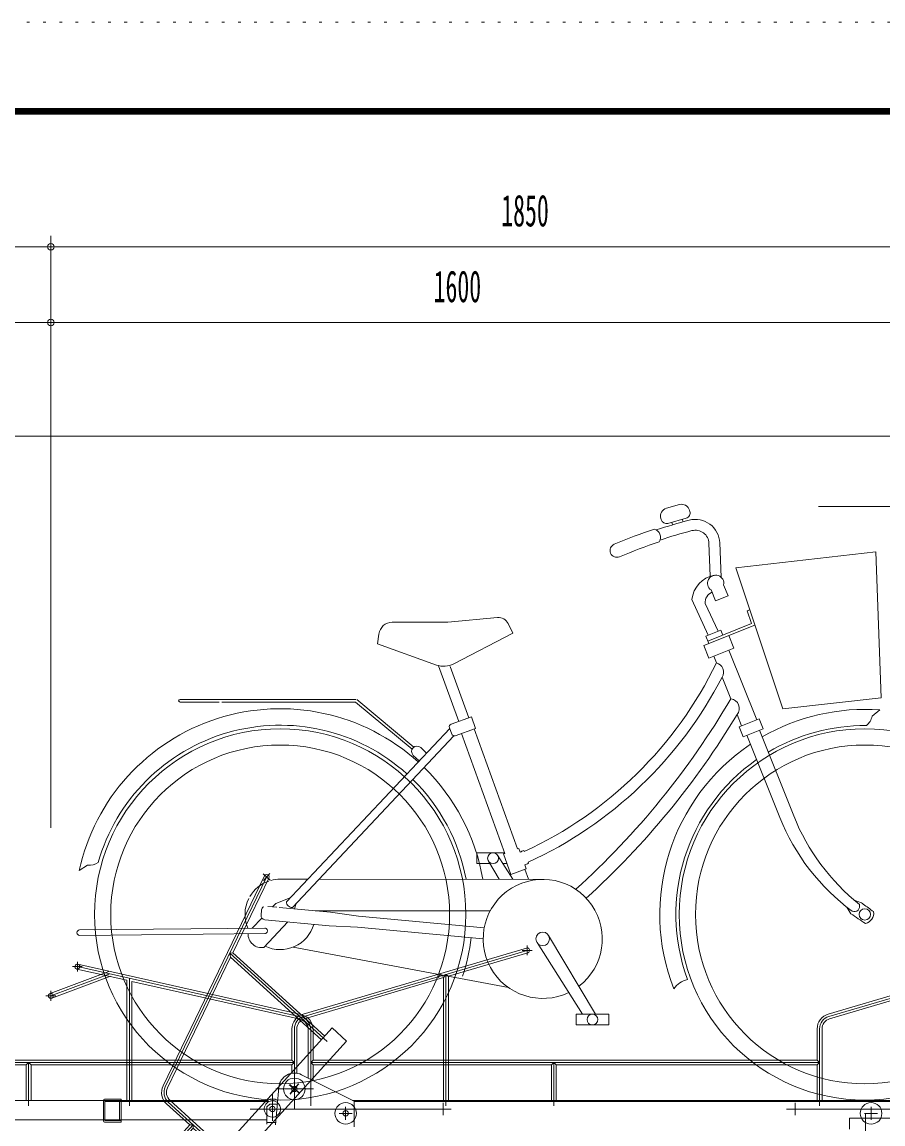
# Model space of a CAD drawing. Units: millimetres, scale not verified. Extents: x -5940 to 5940, y -4200 to 4200.
# Drawn here: x 1221 to 2811, y 2164 to 4200 of the extents above; entities that cross this region are included whole.
import ezdxf
from ezdxf.enums import TextEntityAlignment as Align

# ---------------------------------------------------------------- set-up
doc = ezdxf.new("R2010")
doc.units = ezdxf.units.MM
doc.header["$LTSCALE"] = 10
doc.linetypes.add('USER1', pattern=[3, 0.5, -2.5])
doc.layers.add('0-0_0', color=7, linetype='Continuous')
for name, color, linetype, lineweight in [('0-2_F-E_J_ADD', 5, 'USER1', 18), ('0-3_CSLAYER3', 7, 'Continuous', 18), ('0-6_CSLAYER4', 5, 'Continuous', 18)]:
    doc.layers.add(name, color=color, linetype=linetype, lineweight=lineweight)
doc.styles.add('ＭＳ ゴシック', font='')
doc.styles.get('ＭＳ ゴシック').set_extended_font_data('MS Gothic')

# ---------------------------------------------------------------- blocks, each defined once
blk = doc.blocks.new('hh')
at = {"layer": '0-3_CSLAYER3', "color": 6}
for p, q in [((9546.63, 6647.29), (9959.44, 6769.38)), ((9547.9, 6642.97), (9960.71, 6765.07)), ((9815.21, 6717.34), (9961.99, 6760.75)), ((9969.71, 6765.07), (9951.71, 6765.07)), ((9960.71, 6756.07), (9960.71, 6774.07)), ((9810.71, 6720.7), (9810.71, 6477.88)), ((9549.18, 6638.66), (9806.21, 6714.68)), ((9806.21, 6714.68), (9806.21, 6487.89)), ((9815.21, 6717.34), (9815.21, 6487.89)), ((9526.21, 6619.96), (9526.21, 6562.39)), ((9530.71, 6619.96), (9530.71, 6538.38)), ((9535.21, 6619.96), (9535.21, 6538.06)), ((9530.71, 6557.88), (8590.71, 6557.88)), ((9526.21, 6562.39), (8595.21, 6562.39)), ((9039.71, 6557.88), (9039.71, 6477.88)), ((9526.21, 6562.39), (9530.71, 6557.88)), ((9044.21, 6487.89), (9044.21, 6553.39)), ((9480.1, 6451.89), (8210.71, 6451.89))]:
    blk.add_line(p, q, dxfattribs=at)
for points in [[(9806.21, 6714.68), (9810.71, 6720.7), (9815.21, 6717.34)], [(9044.21, 6553.39), (9039.71, 6557.88), (9035.21, 6553.39)], [(9530.71, 6557.88), (9526.21, 6553.39), (9044.21, 6553.39)], [(9035.21, 6487.89), (9035.21, 6553.39), (8595.21, 6553.39)], [(9481.87, 6487.89), (8210.71, 6487.89), (8210.71, 6451.89)]]:
    blk.add_lwpolyline(points, dxfattribs=at)
for centre, radius, start, end in [((9960.71, 6765.07), 4.5, 286.47682, 106.47682), ((9554.71, 6619.96), 28.5, 106.4768, 180), ((9554.71, 6619.96), 24, 106.4768, 180), ((9554.71, 6619.96), 19.5, 106.4768, 180)]:
    blk.add_arc(centre, radius, start, end, dxfattribs=at)
blk = doc.blocks.new('hn')
at = {"layer": '0-3_CSLAYER3', "color": 4}
for p, q in [((9288.22, 6514.88), (9475.42, 6902.54)), ((9486.13, 6894.53), (9472.81, 6906.63)), ((9485.52, 6907.24), (9473.42, 6893.92)), ((9292.28, 6512.92), (9479.47, 6900.58)), ((9416.96, 6760.79), (9483.52, 6898.62)), ((9411.45, 6759.72), (9591.18, 6596.45)), ((9416.96, 6760.79), (9586.8, 6606.5)), ((9296.33, 6510.97), (9412.88, 6752.34)), ((9412.88, 6752.34), (9580.75, 6599.84)), ((9600.59, 6621.68), (8507.95, 5418.86)), ((9600.59, 6621.68), (9627.23, 6597.47)), ((9627.23, 6597.47), (8534.59, 5394.66)), ((9521.99, 6517.45), (9539.75, 6501.32)), ((9522.8, 6500.5), (9538.94, 6518.27)), ((9294.72, 6481.39), (9337.34, 6442.68)), ((9297.75, 6484.72), (9402.91, 6389.2)), ((9300.78, 6488.05), (9398.53, 6399.25)), ((9337.34, 6442.68), (8711.34, 5753.56)), ((9343.69, 6442.99), (8711.64, 5747.21)), ((9344, 6436.63), (9392.48, 6392.59)), ((9013.55, 6079.55), (9072.76, 6025.76)), ((9062.34, 6029.15), (9013.85, 6073.19)), ((9068.39, 6035.81), (9019.91, 6079.86)), ((8634.13, 5793.66), (8288.15, 5550.97)), ((8636.72, 5789.97), (8290.73, 5547.28)), ((8639.3, 5786.29), (8378.49, 5603.34)), ((8663.61, 5784.76), (8760.43, 5696.81)), ((8666.64, 5788.09), (8770.86, 5693.41)), ((8669.66, 5791.42), (8711.34, 5753.56)), ((8370.94, 5598.04), (8344.66, 5579.61)), ((8371.3, 5603.79), (8370.94, 5598.04)), ((8370.94, 5598.04), (8535.18, 5448.84)), ((8378.49, 5603.34), (8371.3, 5603.79)), ((8371.3, 5603.79), (8545.61, 5445.45)), ((8378.49, 5603.34), (8541.23, 5455.5)), ((8336.8, 5584.2), (8293.57, 5476.39)), ((8340.98, 5582.53), (8297.75, 5474.71)), ((8345.16, 5580.85), (8301.92, 5473.04)), ((8347.64, 5576.47), (8334.32, 5588.58)), ((8347.03, 5589.19), (8334.93, 5575.87)), ((8331.17, 5570.15), (8293.32, 5543.6)), ((8297.4, 5541.23), (8284.07, 5553.33)), ((8296.79, 5553.94), (8284.68, 5540.62)), ((8304.41, 5468.66), (8291.09, 5480.76)), ((8303.8, 5481.37), (8291.7, 5468.05)), ((8526.64, 5442.42), (8505.8, 5419.47)), ((8528.12, 5441.07), (8526.64, 5442.42)), ((8534.06, 5391.09), (8505.93, 5416.64)), ((8507.95, 5418.86), (8534.59, 5394.66)), ((8557.73, 5414.18), (8554.77, 5416.86)), ((8557.73, 5414.18), (8536.88, 5391.23))]:
    blk.add_line(p, q, dxfattribs=at)
for points in [[(9416.96, 6760.79), (9411.45, 6759.72), (9412.88, 6752.34)], [(9344, 6436.63), (9019.91, 6079.86), (9013.55, 6079.55), (9013.85, 6073.19)], [(9337.34, 6442.68), (9343.69, 6442.99), (9344, 6436.63)], [(9013.85, 6073.19), (8718, 5747.51), (8766.48, 5703.47)], [(8711.34, 5753.56), (8711.64, 5747.21), (8718, 5747.51)]]:
    blk.add_lwpolyline(points, dxfattribs=at)
for centre, radius, start, end in [((9479.47, 6900.58), 4.5, 334.22468, 154.22468), ((9313.89, 6502.49), 28.5, 154.22467, 227.74786), ((9313.89, 6502.49), 24, 154.22467, 227.74786), ((9313.89, 6502.49), 19.5, 154.22467, 227.74786), ((8650.5, 5770.33), 28.5, 47.74786, 125.04838), ((8650.5, 5770.33), 24, 47.74786, 125.04838), ((8650.5, 5770.33), 19.5, 47.74786, 125.04838), ((8340.98, 5582.53), 4.5, 338.14967, 158.14967), ((8290.73, 5547.28), 4.5, 125.0484, 305.04838), ((8297.75, 5474.71), 4.5, 158.14967, 338.14965), ((8507.28, 5418.12), 2, 137.74786, 227.74786), ((8535.4, 5392.57), 2, 227.74787, 317.74786)]:
    blk.add_arc(centre, radius, start, end, dxfattribs=at)
blk = doc.blocks.new('hb')
at = {"layer": '0-3_CSLAYER3'}
for p, q in [((10516.78, 6647.29), (10929.59, 6769.38)), ((9543.13, 6646.49), (9130.86, 6739.4)), ((9188.17, 6725.74), (9079.3, 6685.24)), ((9221.37, 6709.78), (9128.88, 6730.62)), ((9191.31, 6717.3), (9082.44, 6676.81)), ((9221.37, 6709.78), (9221.37, 6487.89)), ((10519.34, 6638.66), (10776.37, 6714.68)), ((9556.37, 6618.69), (9556.37, 6529)), ((9565.37, 6618.69), (9565.37, 6562.39)), ((10505.37, 6619.96), (10505.37, 6487.89)), ((9640.87, 6486.38), (9543.93, 6535.28)), ((9565.37, 6553.39), (9565.37, 6524.46)), ((10005.37, 6553.39), (9565.37, 6553.39)), ((10005.37, 6487.89), (10005.37, 6553.39)), ((10496.37, 6553.39), (10014.37, 6553.39)), ((10496.37, 6553.39), (10496.37, 6487.89)), ((9495.87, 6442.58), (9501.98, 6511.93)), ((9177.87, 6449.89), (9177.87, 6487.89)), ((9210.87, 6489.89), (9179.87, 6489.89)), ((9180.87, 6487.89), (9180.87, 6451.89)), ((9481.87, 6487.89), (9180.87, 6487.89)), ((9210.87, 6487.89), (9210.87, 6489.89)), ((9480.1, 6475.99), (9485.1, 6480.99)), ((9480.1, 6475.99), (9480.1, 6443.99)), ((9499.25, 6480.99), (9485.1, 6480.99)), ((10800.87, 6487.89), (9637.89, 6487.89)), ((9640.87, 6486.38), (9640.87, 6439.38)), ((9640.87, 6485.69), (10805.87, 6485.69)), ((10555.87, 6454.89), (10805.87, 6454.89)), ((10555.87, 6454.89), (10555.87, 6434.88)), ((9210.87, 6447.89), (9179.87, 6447.89)), ((9480.1, 6451.89), (9180.87, 6451.89)), ((9210.87, 6447.89), (9210.87, 6451.89)), ((9496.26, 6446.99), (9480.1, 6446.99))]:
    blk.add_line(p, q, dxfattribs=at)
at = {"layer": '0-3_CSLAYER3', "color": 3}
for p, q in [((10518.06, 6642.97), (10930.87, 6765.07)), ((9129.87, 6726.01), (9129.87, 6744.01)), ((9189.74, 6721.52), (9080.87, 6681.03)), ((9138.87, 6735.01), (9120.87, 6735.01)), ((9542.14, 6642.11), (9129.87, 6735.01)), ((9225.87, 6713.38), (9225.87, 6477.88)), ((9089.87, 6681.03), (9071.87, 6681.03)), ((9080.87, 6672.02), (9080.87, 6690.03)), ((9560.87, 6618.69), (9560.87, 6477.88)), ((10500.87, 6619.96), (10500.87, 6477.88)), ((10500.87, 6557.88), (9560.87, 6557.88)), ((10009.87, 6557.88), (10009.87, 6477.88)), ((9530.87, 6549.21), (9530.87, 6472.33)), ((9521.19, 6516.49), (9540.04, 6501.63)), ((9523.19, 6499.64), (9538.04, 6518.49)), ((9490.1, 6500.09), (9490.1, 6450.11)), ((9566.09, 6509.38), (9496.47, 6509.38)), ((9180.87, 6450.89), (9180.87, 6487.89)), ((9483.77, 6485.58), (9180.87, 6485.58)), ((9210.87, 6488.38), (9207.87, 6487.89)), ((9210.87, 6451.89), (9210.87, 6487.89)), ((9625.4, 6475.99), (9625.4, 6451.99)), ((9805.4, 6483.42), (9805.4, 6460.86)), ((10455.87, 6483.42), (10455.87, 6460.86)), ((10595.87, 6475.99), (10595.87, 6451.99)), ((9820.4, 6471.99), (9449, 6471.99)), ((9613.4, 6463.99), (9637.4, 6463.99)), ((10800.87, 6471.98), (10439.63, 6471.98)), ((10583.87, 6463.99), (10607.87, 6463.99)), ((10585.87, 6462.45), (10585.87, 6417.23)), ((9207.87, 6450.89), (9180.87, 6450.89))]:
    blk.add_line(p, q, dxfattribs=at)
at = {"layer": '0-3_CSLAYER3', "color": 6}
blk.add_line((9526.21, 6553.39), (9526.21, 6538.01), dxfattribs=at)
at = {"layer": '0-3_CSLAYER3'}
for points in [[(9541.15, 6637.72), (9230.37, 6707.75), (9230.37, 6487.89)], [(10496.37, 6619.96), (10496.37, 6562.39), (10500.87, 6557.88), (10496.37, 6553.39)], [(10496.37, 6562.39), (9565.37, 6562.39), (9560.87, 6557.88), (9565.37, 6553.39)], [(10014.37, 6487.89), (10014.37, 6553.39), (10009.87, 6557.88), (10005.37, 6553.39)]]:
    blk.add_lwpolyline(points, dxfattribs=at)
at = {"layer": '0-3_CSLAYER3', "color": 3}
for points in [[(9205.62, 6487.89), (9200.87, 6485.88), (9196.12, 6485.88), (9196.12, 6487.89)], [(9210.87, 6450.39), (9207.87, 6450.89), (9207.87, 6487.89)]]:
    blk.add_lwpolyline(points, dxfattribs=at)
for centre, radius in [((9530.62, 6509.06), 20), ((9530.62, 6509.06), 5), ((9625.4, 6463.99), 20), ((10595.87, 6463.99), 20)]:
    blk.add_circle(centre, radius, dxfattribs=at)
at = {"layer": '0-3_CSLAYER3'}
for centre, radius in [((9490.1, 6471.99), 5.1), ((9625.4, 6463.99), 5)]:
    blk.add_circle(centre, radius, dxfattribs=at)
for centre, radius, start, end in [((9129.87, 6735.01), 4.5, 77.30054, 257.30052), ((9080.87, 6681.03), 4.5, 110.4018, 290.40179), ((9536.87, 6618.69), 19.5, 0, 77.30054), ((9536.87, 6618.69), 28.5, 0, 77.30054), ((10524.87, 6619.96), 28.5, 106.4768, 180), ((10524.87, 6619.96), 19.5, 106.4768, 180), ((9530.87, 6509.38), 29, 63.2354, 174.96311), ((9179.87, 6487.89), 2, 90, 180), ((9490.1, 6471.99), 15, 51.79771, 298.12843), ((9490.87, 6475.89), 15, 53.13011, 126.8699), ((9179.87, 6449.89), 2, 180.00001, 270.00001)]:
    blk.add_arc(centre, radius, start, end, dxfattribs=at)
at = {"layer": '0-3_CSLAYER3', "color": 3}
for centre, radius, start, end in [((9129.87, 6735.01), 4.5, 257.30053, 77.30054), ((9080.87, 6681.03), 4.5, 290.4018, 110.4018), ((9536.87, 6618.69), 24, 0, 77.30054), ((10524.87, 6619.96), 24, 106.4768, 180), ((9490.1, 6471.99), 15, 298.69168, 51.23448)]:
    blk.add_arc(centre, radius, start, end, dxfattribs=at)

msp = doc.modelspace()

# ---------------------------------------------------------------- linework, layer by layer
at = {"layer": '0-2_F-E_J_ADD'}
msp.add_lwpolyline([(5940, 4200), (5940, -4200), (-5940, -4200), (-5940, 4200)], close=True, dxfattribs=at)
at = {"layer": '0-3_CSLAYER3', "color": 3}
for p, q in [((1274.31, 2711.25), (1274.31, 3804.88)), ((3174.31, 3784.88), (-425.69, 3784.88)), ((3124.31, 3644.88), (304.31, 3644.88)), ((2692.08, 3304.88), (3544.31, 3304.88))]:
    msp.add_line(p, q, dxfattribs=at)
at = {"layer": '0-3_CSLAYER3', "color": 5}
msp.add_line((141.89, 3434.88), (3174.31, 3434.88), dxfattribs=at)
at = {"layer": '0-3_CSLAYER3', "color": 2}
for p, q in [((2454.7, 3295.82), (2454.01, 3298.22)), ((2401.11, 3283.16), (2401.8, 3280.76)), ((2414.15, 3273.88), (2447.82, 3283.46)), ((2440.6, 3281.41), (2441.96, 3276.66)), ((2422.72, 3271.18), (2421.37, 3275.93)), ((2489.84, 3237.06), (2492.36, 3176.07)), ((2512.43, 3174.26), (2509.83, 3237.74)), ((2525.1, 3139.94), (2517.04, 3160.1)), ((2501.89, 3130.66), (2493.83, 3150.81)), ((2501.89, 3130.66), (2525.1, 3139.94)), ((2488.6, 3067.57), (2458.58, 3133.16)), ((2483.09, 3125.73), (2507.17, 3075)), ((2574.69, 3085.85), (2480.24, 3048.07)), ((2511.81, 3076.85), (2483.96, 3065.71)), ((2487.67, 3056.43), (2568.46, 3088.75)), ((2515.52, 3067.57), (2511.81, 3076.85)), ((2483.96, 3065.71), (2489.53, 3051.79)), ((2535.95, 3043.43), (2526.67, 3066.64)), ((2480.24, 3048.07), (2489.53, 3024.86)), ((2489.53, 3024.86), (2535.95, 3043.43)), ((2526.67, 3039.72), (2578.09, 2911.14)), ((2503.79, 3016.12), (2498.81, 3028.57)), ((2027.59, 2907.89), (1990.45, 3011)), ((2012.18, 3009.67), (2046.4, 2914.67)), ((2530.27, 2949.92), (2514.22, 2990.04)), ((1512.88, 2948.79), (1837.89, 2948.79)), ((1585.38, 2943.78), (1512.88, 2943.78)), ((1837.89, 2943.79), (1590.38, 2943.78)), ((1941.49, 2856.83), (1836.98, 2943.79)), ((1839.48, 2948.21), (1944.7, 2860.67)), ((2550.24, 2900), (2541.97, 2920.67)), ((2791.09, 2917.62), (2805.82, 2929.19)), ((2011.02, 2894.86), (1709.52, 2574.78)), ((2010.47, 2896.41), (2014.7, 2884.65)), ((2056.38, 2894.36), (2136.32, 2672.43)), ((2583.2, 2891.64), (2646.45, 2733.52)), ((1720.44, 2564.49), (2018.92, 2881.37)), ((2112.8, 2663.96), (2032.86, 2885.88)), ((2620.68, 2730.64), (2559.99, 2882.36)), ((1957.42, 2859.84), (1968.34, 2849.55)), ((1943.68, 2845.25), (1954.6, 2834.97)), ((2138.67, 2673.27), (2136.32, 2672.43)), ((2138.67, 2673.27), (2141.07, 2666.63)), ((2148.01, 2669.48), (2148.69, 2667.59)), ((2102.68, 2616.32), (2082.5, 2650.15)), ((2127.72, 2616.31), (2099.53, 2660.64)), ((2155.83, 2647.76), (2156.5, 2645.93)), ((1326.6, 2632.32), (1342.16, 2642.75)), ((2109.3, 2645.28), (2116.87, 2645.28)), ((2152.23, 2635.64), (2124, 2625.47)), ((2149.55, 2643.09), (2152.23, 2635.64)), ((2149.88, 2634.8), (2156.54, 2616.3)), ((1748.79, 2616.46), (1697.91, 2616.48)), ((2182.93, 2616.28), (1769.38, 2616.45)), ((1691.78, 2564.61), (1675.1, 2566.16)), ((1724.1, 2561.6), (1727.3, 2571.77)), ((2771.88, 2573), (2757.85, 2578.09)), ((1663.97, 2544.65), (1646.45, 2526.05)), ((1663.5, 2559.71), (1662.57, 2549.75)), ((1696.08, 2564.21), (1790.78, 2555.38)), ((1762.56, 2558.01), (2085.73, 2557.88)), ((1790.78, 2555.38), (1842.39, 2548.06)), ((1842.39, 2548.06), (2074.74, 2526.41)), ((2752.26, 2552.83), (2744.7, 2564.86)), ((1669.37, 2526.28), (1327.43, 2522.76)), ((1667.87, 2490.46), (1712.27, 2537.59)), ((1788.47, 2530.49), (1669.34, 2541.59)), ((1840.54, 2528.15), (1788.47, 2530.49)), ((2072.88, 2506.49), (1840.54, 2528.15)), ((1327.55, 2512.76), (1669.49, 2516.29)), ((2280.36, 2367.29), (2193.62, 2512.69)), ((2119.4, 2416.45), (1721.79, 2491.04)), ((2172.34, 2499.57), (2256.47, 2367.29)), ((2244.68, 2367.29), (2304.68, 2367.29)), ((2244.68, 2347.29), (2244.68, 2367.29)), ((2304.68, 2367.29), (2304.68, 2347.29)), ((2304.68, 2347.29), (2244.68, 2347.29))]:
    msp.add_line(p, q, dxfattribs=at)
for points in [[(2411.43, 3301.7), (2435.63, 3308.58), (2435.47, 3308.58)], [(2099.23, 3099.98), (2007.88, 3091.29), (1904.95, 3091.29)], [(2568.46, 3088.75), (2560.54, 3112.5), (2565.19, 3114.36)], [(2018.41, 3014.36), (2127.88, 3071.28), (2119.01, 3089.02)], [(1880.15, 3069.39), (1877.88, 3051.28), (1986.41, 3012.21)], [(2021.1, 2881.64), (2058.73, 2895.2), (2051.11, 2916.37), (2013.47, 2902.81)], [(2085.41, 2645.28), (2061.09, 2645.27), (2061.09, 2665.28), (2112.32, 2665.27)], [(2112.8, 2663.96), (2110.45, 2663.11), (2124, 2625.47)], [(1716.38, 2582.06), (1689.57, 2571.83), (1683.49, 2565.38)]]:
    msp.add_lwpolyline(points, dxfattribs=at)
for points in [[(2626.27, 2931.13), (2807.71, 2951.29), (2798.06, 3221.27), (2539.5, 3191.44)], [(2545.6, 2898.14), (2553.02, 2879.57), (2590.16, 2894.43), (2582.74, 2913)]]:
    msp.add_lwpolyline(points, close=True, dxfattribs=at)
at = {"layer": '0-3_CSLAYER3', "color": 9}
msp.add_lwpolyline([(1998.65, 2437.34), (1994.15, 2440.7), (1989.65, 2434.68)], dxfattribs=at)
at = {"layer": '0-3_CSLAYER3', "color": 3}
for centre in [(1274.31, 3784.88), (1274.31, 3644.88)]:
    msp.add_circle(centre, 6, dxfattribs=at)
at = {"layer": '0-3_CSLAYER3', "color": 2}
for centre, radius in [((1697.88, 2551.48), 342.9), ((2777.88, 2551.48), 342.9), ((1697.88, 2551.48), 312.9), ((2777.88, 2551.48), 312.9), ((2091.08, 2655.28), 10), ((2777.88, 2551.48), 10.5), ((2182.88, 2506.28), 12.5), ((2274.68, 2357.29), 10)]:
    msp.add_circle(centre, radius, dxfattribs=at)
for centre, radius, start, end in [((2415.54, 3287.27), 15, 105.89439, 195.89434), ((2439.58, 3294.11), 15, 15.89439, 105.89439), ((2706.21, 2312.21), 1000, 104.63914, 108.27194), ((2411.42, 3283.49), 10, 195.89309, 285.89309), ((2445.08, 3293.08), 10, 285.89311, 15.89311), ((2464.85, 3236.21), 45, 1.95833, 104.6387), ((2706.21, 2312.21), 1002.5, 108.425, 112.9707), ((2384.35, 3248.05), 16.07, 329.54248, 71.82431), ((2706.21, 2312.21), 980, 104.63911, 108.2322), ((2464.85, 3236.21), 25, 1.95869, 104.63908), ((2706.21, 2312.21), 977.5, 108.36721, 112.9707), ((2319.85, 3223.7), 12.5, 112.97062, 292.97058), ((2508.38, 3128.67), 50, 99.91875, 174.86291), ((2502.35, 3163.15), 15, 348.24453, 235.35913), ((2502.95, 3128.16), 20, 111.94847, 186.96276), ((2101.13, 3080.07), 20, 26.56415, 95.43941), ((1904.95, 3066.28), 25, 89.99994, 172.87489), ((1999.96, 3049.85), 40, 250.20124, 297.47454), ((1838.44, 3338.87), 739.5, 294.8056, 334.12313), ((2499.31, 2999.2), 17.5, 328.44136, 75.16308), ((1838.44, 3338.87), 760.5, 294.66738, 332.69836), ((1697.88, 2551.48), 379.98, 47.8437, 167.71633), ((1512.88, 2946.29), 2.5, 90.00304, 270.003), ((1246.67, 3701.6), 1487.5, 312.09594, 329.64665), ((2528.04, 2932.06), 18, 320.74816, 82.85377), ((1246.67, 3701.6), 1512.5, 312.22334, 328.91445), ((2777.88, 2551.48), 378.74, 85.76956, 120.06326), ((2761.68, 2923.53), 30, 309.63102, 348.64381), ((1697.88, 2551.48), 349.56, 47.94215, 164.10595), ((2015.17, 2898.11), 5, 109.81282, 199.81278), ((2777.88, 2551.48), 348.93, 89.51753, 120.77482), ((2019.41, 2886.35), 5, 199.81282, 289.81282), ((1950.56, 2852.55), 10.02, 46.71115, 226.71112), ((2777.88, 2551.48), 378.74, 123.90643, 201.32046), ((2777.88, 2551.48), 348.93, 124.95845, 200.15104), ((1697.88, 2551.48), 379.98, 9.8262, 45.58166), ((1697.88, 2551.48), 349.56, 10.69316, 45.48321), ((2992.07, 2879.2), 400, 201.80142, 233.59489), ((3017.84, 2882.08), 400, 201.80142, 231.29411), ((1864.34, 3350.24), 737.5, 292.03802, 292.62124), ((1345.63, 2672.55), 30, 263.35707, 302.36987), ((1864.34, 3350.24), 762.5, 291.96492, 292.529), ((1697.88, 2551.48), 65, 108.76298, 149.6793), ((1697.88, 2551.48), 65, 90.00004, 105.23652), ((2182.88, 2506.28), 110, 307.34399, 295.9311), ((1697.88, 2551.48), 65, 153.20576, 203.11985), ((1670.97, 2559.01), 7.5, 116.88987, 174.67347), ((1719.52, 2574.45), 10, 178.12135, 275.3021), ((2758.29, 2566.58), 10, 248.78935, 19.54359), ((3017.84, 2882.08), 395, 231.48811, 232.04287), ((3017.84, 2882.08), 395, 232.04295, 235.49246), ((1670.04, 2549.06), 7.5, 174.67349, 264.67347), ((2992.07, 2879.2), 405, 233.69252, 238.29701), ((2774.24, 2554), 20, 284.46995, 7.40979), ((1669.44, 2521.29), 5, 270.69404, 90.69405), ((1697.88, 2551.48), 65, 244.63284, 343.58819), ((1327.49, 2517.76), 5, 90.69405, 270.69401), ((1663.6, 2515.09), 25, 177.98655, 279.8426), ((1697.88, 2551.48), 355.6, 341.29199, 353.06425), ((2458.73, 2392.18), 40, 102.1378, 147.30661)]:
    msp.add_arc(centre, radius, start, end, dxfattribs=at)
at = {"layer": '0-6_CSLAYER4'}
for p, q in [((-5740, 4040), (5740, 4040)), ((-5739, 4039), (5739, 4039)), ((-5738, 4038), (5738, 4038)), ((-5737, 4037), (5737, 4037)), ((-5736, 4036), (5736, 4036)), ((-5735, 4035), (5735, 4035)), ((-5734, 4034), (5734, 4034)), ((-5733, 4033), (5733, 4033)), ((-5732, 4032), (5732, 4032)), ((-5731, 4031), (5731, 4031)), ((-5730, 4030), (5730, 4030))]:
    msp.add_line(p, q, dxfattribs=at)

# ---------------------------------------------------------------- block references
at = {"layer": '0-0_0'}
for name in ['hn', 'hh', 'hb']:
    msp.add_blockref(name, (-7806.56, -4280), dxfattribs=at)

# ---------------------------------------------------------------- texts
at = {"layer": '0-3_CSLAYER3', "style": 'ＭＳ ゴシック', "width": 0.55}
for s, p in [('1850', (2106.31, 3804.88)), ('1600', (1981.31, 3664.88))]:
    msp.add_text(s, height=58.65, dxfattribs=at).set_placement(p, align=Align.BOTTOM_LEFT)

doc.saveas('drawing.dxf')
